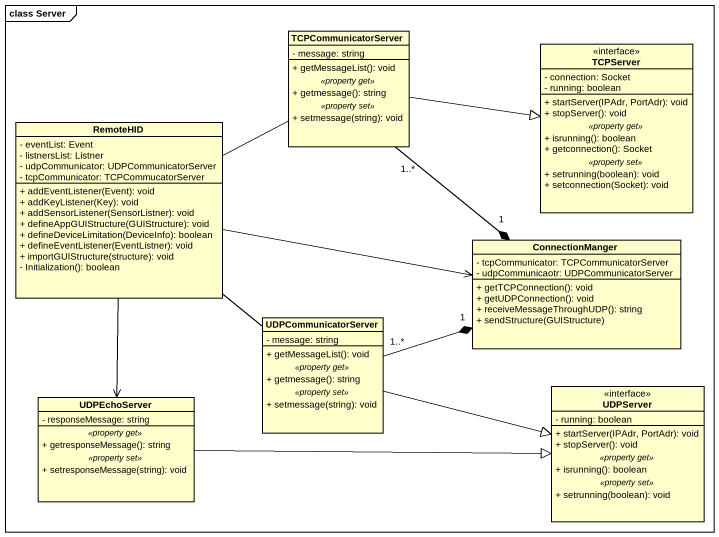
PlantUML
@startuml
mainframe class Server
hide circle
hide empty members
skinparam classAttributeIconSize 0
class TCPCommunicatorServer {
  - message: string
  --
  + getMessageList(): void
  .. <<property get>> ..
  + getmessage(): string
  .. <<property set>> ..
  + setmessage(string): void
}
class TCPServer <<interface>> {
  - connection: Socket
  - running: boolean
  --
  + startServer(IPAdr, PortAdr): void
  + stopServer(): void
  .. <<property get>> ..
  + isrunning(): boolean
  + getconnection(): Socket
  .. <<property set>> ..
  + setrunning(boolean): void
  + setconnection(Socket): void
}
class RemoteHID {
  - eventList: Event
  - listnersList: Listner
  - udpCommunicator: UDPCommunicatorServer
  - tcpCommunicator: TCPCommucatorServer
  + addEventListener(Event): void
  + addKeyListener(Key): void
  + addSensorListener(SensorListner): void
  + defineAppGUIStructure(GUIStructure): void
  + defineDeviceLimitation(DeviceInfo): boolean
  + defineEventListener(EventListner): void
  + importGUIStructure(structure): void
  - Initialization(): boolean
}
class ConnectionManger {
  - tcpCommunicator: TCPCommunicatorServer
  - udpCommunicaotr: UDPCommunicatorServer
  + getTCPConnection(): void
  + getUDPConnection(): void
  + receiveMessageThroughUDP(): string
  + sendStructure(GUIStructure)
}
class UDPCommunicatorServer {
  - message: string
  --
  + getMessageList(): void
  .. <<property get>> ..
  + getmessage(): string
  .. <<property set>> ..
  + setmessage(string): void
}
class UDPEchoServer {
  - responseMessage: string
  .. <<property get>> ..
  + getresponseMessage(): string
  .. <<property set>> ..
  + setresponseMessage(string): void
}
class UDPServer <<interface>> {
  - running: boolean
  --
  + startServer(IPAdr, PortAdr): void
  + stopServer(): void
  .. <<property get>> ..
  + isrunning(): boolean
  .. <<property set>> ..
  + setrunning(boolean): void
}
TCPCommunicatorServer -right-|> TCPServer
TCPCommunicatorServer "1..*" --* "1" ConnectionManger
RemoteHID -right- TCPCommunicatorServer
RemoteHID -right-> ConnectionManger
RemoteHID -- UDPCommunicatorServer
RemoteHID --> UDPEchoServer
UDPCommunicatorServer "1..*" -right-* "1" ConnectionManger
UDPCommunicatorServer -right-|> UDPServer
UDPEchoServer -right-|> UDPServer
@enduml
